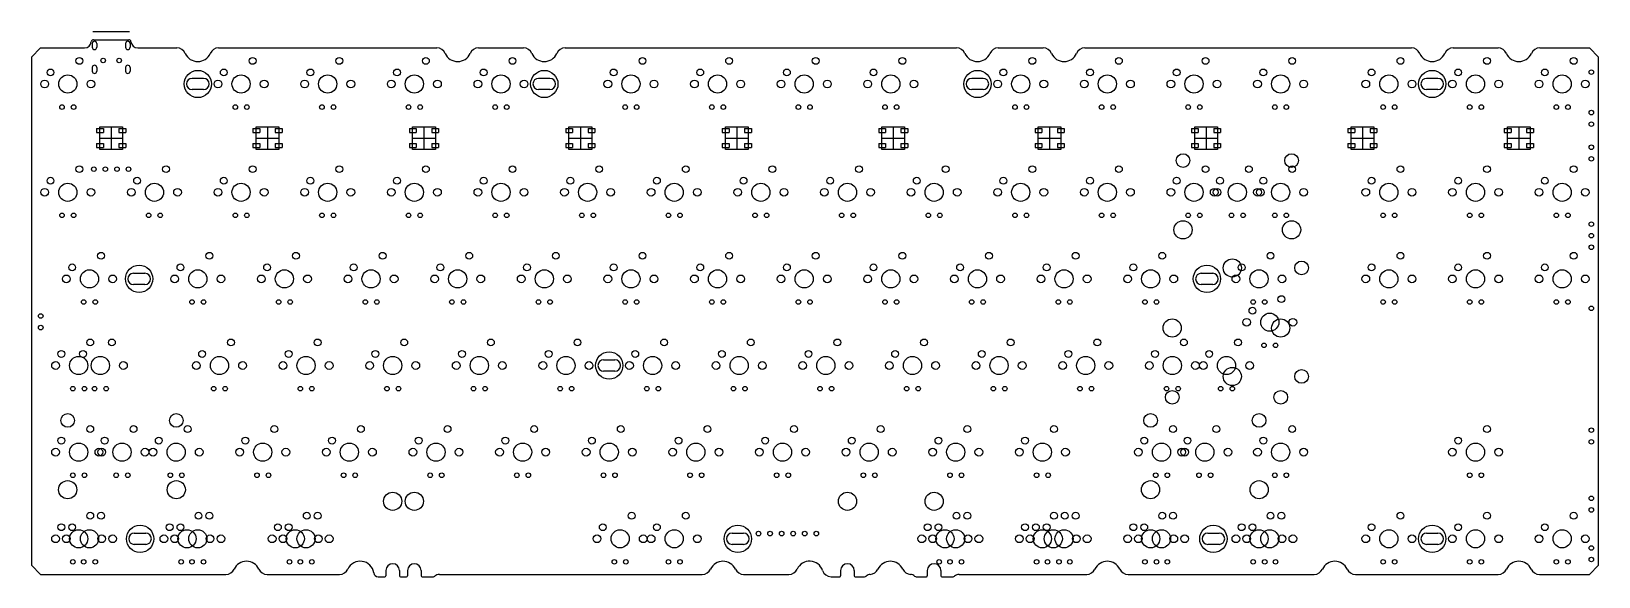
# Model space of a CAD drawing. Header units: millimetres. Extents: x 363 to 707, y 469 to 589.
import ezdxf

# ---------------------------------------------------------------- set-up
doc = ezdxf.new("R2010")
doc.units = ezdxf.units.MM
doc.layers.add('b87', color=130, linetype='Continuous')

msp = doc.modelspace()

# ---------------------------------------------------------------- linework, layer by layer
at = {"layer": 'b87', "color": 2}
for p, q in [((376.24, 586.47), (376.24, 585.67)), ((377.24, 586.47), (377.24, 585.67)), ((383.54, 586.47), (383.54, 585.67)), ((384.54, 586.47), (384.54, 585.67)), ((376.24, 581.22), (376.24, 580.42)), ((377.24, 581.22), (377.24, 580.42)), ((383.54, 581.22), (383.54, 580.42)), ((384.54, 581.22), (384.54, 580.42))]:
    msp.add_line(p, q, dxfattribs=at)
at = {"layer": 'b87', "color": 5}
msp.add_line((376.39, 589.16), (384.39, 589.16), dxfattribs=at)
at = {"layer": 'b87'}
for p, q in [((376.52, 587.32), (384.25, 587.32)), ((362.84, 583.52), (364.84, 585.52)), ((362.84, 583.52), (362.84, 471.75)), ((364.84, 585.52), (374.53, 585.52)), ((386.24, 585.52), (394.85, 585.52)), ((404.02, 585.52), (452, 585.52)), ((461.17, 585.52), (471.05, 585.52)), ((480.22, 585.52), (566.3, 585.52)), ((575.47, 585.52), (585.35, 585.52)), ((594.52, 585.52), (666.32, 585.52)), ((675.48, 585.52), (685.37, 585.52)), ((694.53, 585.52), (705.5, 585.52)), ((705.5, 585.52), (707.5, 583.52)), ((707.5, 471.75), (707.5, 583.52)), ((377.19, 567.79), (377.19, 566.89)), ((377.19, 567.79), (378.69, 567.79)), ((377.19, 566.89), (378.69, 566.89)), ((377.89, 568.19), (382.89, 568.19)), ((377.89, 563.19), (377.89, 568.19)), ((377.89, 565.69), (382.89, 565.69)), ((378.69, 567.79), (378.69, 566.89)), ((380.39, 568.19), (380.39, 563.19)), ((382.09, 567.79), (382.09, 566.89)), ((382.09, 567.79), (383.59, 567.79)), ((382.09, 566.89), (383.59, 566.89)), ((382.89, 568.19), (382.89, 563.19)), ((383.59, 567.79), (383.59, 566.89)), ((411.58, 567.79), (411.58, 566.89)), ((411.58, 567.79), (413.08, 567.79)), ((411.58, 566.89), (413.08, 566.89)), ((412.28, 568.19), (417.28, 568.19)), ((412.28, 563.19), (412.28, 568.19)), ((412.28, 565.69), (417.28, 565.69)), ((413.08, 567.79), (413.08, 566.89)), ((414.78, 568.19), (414.78, 563.19)), ((416.48, 567.79), (416.48, 566.89)), ((416.48, 567.79), (417.98, 567.79)), ((416.48, 566.89), (417.98, 566.89)), ((417.28, 568.19), (417.28, 563.19)), ((417.98, 567.79), (417.98, 566.89)), ((445.98, 567.79), (445.98, 566.89)), ((445.98, 567.79), (447.48, 567.79)), ((445.98, 566.89), (447.48, 566.89)), ((446.68, 568.19), (451.68, 568.19)), ((446.68, 563.19), (446.68, 568.19)), ((446.68, 565.69), (451.68, 565.69)), ((447.48, 567.79), (447.48, 566.89)), ((449.18, 568.19), (449.18, 563.19)), ((450.88, 567.79), (450.88, 566.89)), ((450.88, 567.79), (452.38, 567.79)), ((450.88, 566.89), (452.38, 566.89)), ((451.68, 568.19), (451.68, 563.19)), ((452.38, 567.79), (452.38, 566.89)), ((480.37, 567.79), (480.37, 566.89)), ((480.37, 567.79), (481.87, 567.79)), ((480.37, 566.89), (481.87, 566.89)), ((481.07, 568.19), (486.07, 568.19)), ((481.07, 563.19), (481.07, 568.19)), ((481.07, 565.69), (486.07, 565.69)), ((481.87, 567.79), (481.87, 566.89)), ((483.57, 568.19), (483.57, 563.19)), ((485.27, 567.79), (485.27, 566.89)), ((485.27, 567.79), (486.77, 567.79)), ((485.27, 566.89), (486.77, 566.89)), ((486.07, 568.19), (486.07, 563.19)), ((486.77, 567.79), (486.77, 566.89)), ((514.77, 567.79), (514.77, 566.89)), ((514.77, 567.79), (516.27, 567.79)), ((514.77, 566.89), (516.27, 566.89)), ((515.47, 568.19), (520.47, 568.19)), ((515.47, 563.19), (515.47, 568.19)), ((515.47, 565.69), (520.47, 565.69)), ((516.27, 567.79), (516.27, 566.89)), ((517.97, 568.19), (517.97, 563.19)), ((519.67, 567.79), (519.67, 566.89)), ((519.67, 567.79), (521.17, 567.79)), ((519.67, 566.89), (521.17, 566.89)), ((520.47, 568.19), (520.47, 563.19)), ((521.17, 567.79), (521.17, 566.89)), ((549.17, 567.79), (549.17, 566.89)), ((549.17, 567.79), (550.67, 567.79)), ((549.17, 566.89), (550.67, 566.89)), ((549.87, 568.19), (554.87, 568.19)), ((549.87, 563.19), (549.87, 568.19)), ((549.87, 565.69), (554.87, 565.69)), ((550.67, 567.79), (550.67, 566.89)), ((552.37, 568.19), (552.37, 563.19)), ((554.07, 567.79), (554.07, 566.89)), ((554.07, 567.79), (555.57, 567.79)), ((554.07, 566.89), (555.57, 566.89)), ((554.87, 568.19), (554.87, 563.19)), ((555.57, 567.79), (555.57, 566.89)), ((583.56, 567.79), (583.56, 566.89)), ((583.56, 567.79), (585.06, 567.79)), ((583.56, 566.89), (585.06, 566.89)), ((584.26, 568.19), (589.26, 568.19)), ((584.26, 563.19), (584.26, 568.19)), ((584.26, 565.69), (589.26, 565.69)), ((585.06, 567.79), (585.06, 566.89)), ((586.76, 568.19), (586.76, 563.19)), ((588.46, 567.79), (588.46, 566.89)), ((588.46, 567.79), (589.96, 567.79)), ((588.46, 566.89), (589.96, 566.89)), ((589.26, 568.19), (589.26, 563.19)), ((589.96, 567.79), (589.96, 566.89)), ((617.96, 567.79), (617.96, 566.89)), ((617.96, 567.79), (619.46, 567.79)), ((617.96, 566.89), (619.46, 566.89)), ((618.66, 568.19), (623.66, 568.19)), ((618.66, 563.19), (618.66, 568.19)), ((618.66, 565.69), (623.66, 565.69)), ((619.46, 567.79), (619.46, 566.89)), ((621.16, 568.19), (621.16, 563.19)), ((622.86, 567.79), (622.86, 566.89)), ((622.86, 567.79), (624.36, 567.79)), ((622.86, 566.89), (624.36, 566.89)), ((623.66, 568.19), (623.66, 563.19)), ((624.36, 567.79), (624.36, 566.89)), ((652.35, 567.79), (652.35, 566.89)), ((652.35, 567.79), (653.85, 567.79)), ((652.35, 566.89), (653.85, 566.89)), ((653.05, 568.19), (658.05, 568.19)), ((653.05, 563.19), (653.05, 568.19)), ((653.05, 565.69), (658.05, 565.69)), ((653.85, 567.79), (653.85, 566.89)), ((655.55, 568.19), (655.55, 563.19)), ((657.25, 567.79), (657.25, 566.89)), ((657.25, 567.79), (658.75, 567.79)), ((657.25, 566.89), (658.75, 566.89)), ((658.05, 568.19), (658.05, 563.19)), ((658.75, 567.79), (658.75, 566.89)), ((686.75, 567.79), (686.75, 566.89)), ((686.75, 567.79), (688.25, 567.79)), ((686.75, 566.89), (688.25, 566.89)), ((687.45, 568.19), (692.45, 568.19)), ((687.45, 563.19), (687.45, 568.19)), ((687.45, 565.69), (692.45, 565.69)), ((688.25, 567.79), (688.25, 566.89)), ((689.95, 568.19), (689.95, 563.19)), ((691.65, 567.79), (691.65, 566.89)), ((691.65, 567.79), (693.15, 567.79)), ((691.65, 566.89), (693.15, 566.89)), ((692.45, 568.19), (692.45, 563.19)), ((693.15, 567.79), (693.15, 566.89)), ((377.19, 564.49), (377.19, 563.59)), ((377.19, 564.49), (378.69, 564.49)), ((377.19, 563.59), (378.69, 563.59)), ((382.89, 563.19), (377.89, 563.19)), ((378.69, 564.49), (378.69, 563.59)), ((382.09, 564.49), (382.09, 563.59)), ((382.09, 564.49), (383.59, 564.49)), ((382.09, 563.59), (383.59, 563.59)), ((383.59, 564.49), (383.59, 563.59)), ((411.58, 564.49), (411.58, 563.59)), ((411.58, 564.49), (413.08, 564.49)), ((411.58, 563.59), (413.08, 563.59)), ((417.28, 563.19), (412.28, 563.19)), ((413.08, 564.49), (413.08, 563.59)), ((416.48, 564.49), (416.48, 563.59)), ((416.48, 564.49), (417.98, 564.49)), ((416.48, 563.59), (417.98, 563.59)), ((417.98, 564.49), (417.98, 563.59)), ((445.98, 564.49), (445.98, 563.59)), ((445.98, 564.49), (447.48, 564.49)), ((445.98, 563.59), (447.48, 563.59)), ((451.68, 563.19), (446.68, 563.19)), ((447.48, 564.49), (447.48, 563.59)), ((450.88, 564.49), (450.88, 563.59)), ((450.88, 564.49), (452.38, 564.49)), ((450.88, 563.59), (452.38, 563.59)), ((452.38, 564.49), (452.38, 563.59)), ((480.37, 564.49), (480.37, 563.59)), ((480.37, 564.49), (481.87, 564.49)), ((480.37, 563.59), (481.87, 563.59)), ((486.07, 563.19), (481.07, 563.19)), ((481.87, 564.49), (481.87, 563.59)), ((485.27, 564.49), (485.27, 563.59)), ((485.27, 564.49), (486.77, 564.49)), ((485.27, 563.59), (486.77, 563.59)), ((486.77, 564.49), (486.77, 563.59)), ((514.77, 564.49), (514.77, 563.59)), ((514.77, 564.49), (516.27, 564.49)), ((514.77, 563.59), (516.27, 563.59)), ((520.47, 563.19), (515.47, 563.19)), ((516.27, 564.49), (516.27, 563.59)), ((519.67, 564.49), (519.67, 563.59)), ((519.67, 564.49), (521.17, 564.49)), ((519.67, 563.59), (521.17, 563.59)), ((521.17, 564.49), (521.17, 563.59)), ((549.17, 564.49), (549.17, 563.59)), ((549.17, 564.49), (550.67, 564.49)), ((549.17, 563.59), (550.67, 563.59)), ((554.87, 563.19), (549.87, 563.19)), ((550.67, 564.49), (550.67, 563.59)), ((554.07, 564.49), (554.07, 563.59)), ((554.07, 564.49), (555.57, 564.49)), ((554.07, 563.59), (555.57, 563.59)), ((555.57, 564.49), (555.57, 563.59)), ((583.56, 564.49), (583.56, 563.59)), ((583.56, 564.49), (585.06, 564.49)), ((583.56, 563.59), (585.06, 563.59)), ((589.26, 563.19), (584.26, 563.19)), ((585.06, 564.49), (585.06, 563.59)), ((588.46, 564.49), (588.46, 563.59)), ((588.46, 564.49), (589.96, 564.49)), ((588.46, 563.59), (589.96, 563.59)), ((589.96, 564.49), (589.96, 563.59)), ((617.96, 564.49), (617.96, 563.59)), ((617.96, 564.49), (619.46, 564.49)), ((617.96, 563.59), (619.46, 563.59)), ((623.66, 563.19), (618.66, 563.19)), ((619.46, 564.49), (619.46, 563.59)), ((622.86, 564.49), (622.86, 563.59)), ((622.86, 564.49), (624.36, 564.49)), ((622.86, 563.59), (624.36, 563.59)), ((624.36, 564.49), (624.36, 563.59)), ((652.35, 564.49), (652.35, 563.59)), ((652.35, 564.49), (653.85, 564.49)), ((652.35, 563.59), (653.85, 563.59)), ((658.05, 563.19), (653.05, 563.19)), ((653.85, 564.49), (653.85, 563.59)), ((657.25, 564.49), (657.25, 563.59)), ((657.25, 564.49), (658.75, 564.49)), ((657.25, 563.59), (658.75, 563.59)), ((658.75, 564.49), (658.75, 563.59)), ((686.75, 564.49), (686.75, 563.59)), ((686.75, 564.49), (688.25, 564.49)), ((686.75, 563.59), (688.25, 563.59)), ((692.45, 563.19), (687.45, 563.19)), ((688.25, 564.49), (688.25, 563.59)), ((691.65, 564.49), (691.65, 563.59)), ((691.65, 564.49), (693.15, 564.49)), ((691.65, 563.59), (693.15, 563.59)), ((693.15, 564.49), (693.15, 563.59)), ((362.84, 471.75), (364.84, 469.75)), ((364.84, 469.75), (405.61, 469.75)), ((414.69, 469.75), (430.62, 469.75)), ((439.11, 469.25), (440.6, 469.25)), ((440.8, 470.59), (440.8, 469.45)), ((443.8, 470.59), (443.8, 469.45)), ((444, 469.25), (445.36, 469.25)), ((445.56, 470.59), (445.56, 469.45)), ((448.56, 470.59), (448.56, 469.45)), ((448.76, 469.25), (451.24, 469.25)), ((452.56, 469.75), (510.39, 469.75)), ((519.47, 469.75), (529.44, 469.75)), ((538.71, 469.25), (540.61, 469.25)), ((540.81, 470.59), (540.81, 469.45)), ((543.81, 470.59), (543.81, 469.45)), ((544.01, 469.25), (546.08, 469.25)), ((557.41, 469.25), (559.66, 469.25)), ((559.86, 470.59), (559.86, 469.45)), ((562.86, 470.59), (562.86, 469.45)), ((563.06, 469.25), (565.54, 469.25)), ((566.86, 469.75), (594.92, 469.75)), ((604, 469.75), (644.93, 469.75)), ((654.01, 469.75), (685.41, 469.75)), ((694.49, 469.75), (705.5, 469.75)), ((705.5, 469.75), (707.5, 471.75))]:
    msp.add_line(p, q, dxfattribs=at)
at = {"layer": 'b87', "color": 3}
for p, q in [((398.18, 578.84), (400.69, 578.84)), ((400.69, 576.35), (398.18, 576.35)), ((474.38, 578.84), (476.89, 578.84)), ((476.89, 576.35), (474.38, 576.35)), ((569.63, 578.84), (572.14, 578.84)), ((572.14, 576.35), (569.63, 576.35)), ((669.65, 578.84), (672.15, 578.84)), ((672.15, 576.35), (669.65, 576.35)), ((385.28, 535.97), (387.79, 535.97)), ((620.11, 535.97), (622.62, 535.97)), ((387.79, 533.48), (385.28, 533.48)), ((622.62, 533.48), (620.11, 533.48)), ((488.67, 516.92), (491.18, 516.92)), ((491.18, 514.43), (488.67, 514.43)), ((385.48, 478.83), (387.99, 478.83)), ((387.99, 476.34), (385.48, 476.34)), ((516.94, 478.82), (519.45, 478.82)), ((519.45, 476.33), (516.94, 476.33)), ((621.52, 478.82), (624.03, 478.82)), ((624.03, 476.33), (621.52, 476.33)), ((669.65, 478.83), (672.15, 478.83)), ((672.15, 476.34), (669.65, 476.34))]:
    msp.add_line(p, q, dxfattribs=at)
at = {"layer": 'b87'}
for centre, radius in [((373.4, 582.67), 0.75), ((411.5, 582.67), 0.75), ((430.55, 582.67), 0.75), ((449.6, 582.67), 0.75), ((468.65, 582.67), 0.75), ((497.23, 582.67), 0.75), ((516.28, 582.67), 0.75), ((535.33, 582.67), 0.75), ((554.38, 582.67), 0.75), ((582.95, 582.67), 0.75), ((602, 582.67), 0.75), ((621.05, 582.67), 0.75), ((640.1, 582.67), 0.75), ((663.91, 582.67), 0.75), ((682.96, 582.67), 0.75), ((702.01, 582.67), 0.75), ((367.05, 580.13), 0.75), ((370.86, 577.59), 2), ((405.15, 580.13), 0.75), ((408.96, 577.59), 2), ((424.2, 580.13), 0.75), ((428.01, 577.59), 2), ((443.25, 580.13), 0.75), ((447.06, 577.59), 2), ((462.3, 580.13), 0.75), ((466.11, 577.59), 2), ((490.88, 580.13), 0.75), ((494.69, 577.59), 2), ((509.93, 580.13), 0.75), ((513.74, 577.59), 2), ((528.98, 580.13), 0.75), ((532.79, 577.59), 2), ((548.03, 580.13), 0.75), ((551.84, 577.59), 2), ((576.6, 580.13), 0.75), ((580.41, 577.59), 2), ((595.65, 580.13), 0.75), ((599.46, 577.59), 2), ((614.7, 580.13), 0.75), ((618.51, 577.59), 2), ((633.75, 580.13), 0.75), ((637.56, 577.59), 2), ((657.56, 580.13), 0.75), ((661.37, 577.59), 2), ((676.61, 580.13), 0.75), ((680.42, 577.59), 2), ((695.66, 580.13), 0.75), ((699.47, 577.59), 2), ((365.78, 577.59), 0.85), ((375.94, 577.59), 0.85), ((403.88, 577.59), 0.85), ((414.04, 577.59), 0.85), ((422.93, 577.59), 0.85), ((433.09, 577.59), 0.85), ((441.98, 577.59), 0.85), ((452.14, 577.59), 0.85), ((461.03, 577.59), 0.85), ((471.19, 577.59), 0.85), ((489.61, 577.59), 0.85), ((499.77, 577.59), 0.85), ((508.66, 577.59), 0.85), ((518.82, 577.59), 0.85), ((527.71, 577.59), 0.85), ((537.87, 577.59), 0.85), ((546.76, 577.59), 0.85), ((556.92, 577.59), 0.85), ((575.33, 577.59), 0.85), ((585.49, 577.59), 0.85), ((594.38, 577.59), 0.85), ((604.54, 577.59), 0.85), ((613.43, 577.59), 0.85), ((623.59, 577.59), 0.85), ((632.48, 577.59), 0.85), ((642.64, 577.59), 0.85), ((656.29, 577.59), 0.85), ((666.45, 577.59), 0.85), ((675.34, 577.59), 0.85), ((685.5, 577.59), 0.85), ((694.39, 577.59), 0.85), ((704.55, 577.59), 0.85), ((369.59, 572.51), 0.5), ((372.13, 572.51), 0.5), ((407.69, 572.51), 0.5), ((410.23, 572.51), 0.5), ((426.74, 572.51), 0.5), ((429.28, 572.51), 0.5), ((445.79, 572.51), 0.5), ((448.33, 572.51), 0.5), ((464.84, 572.51), 0.5), ((467.38, 572.51), 0.5), ((493.42, 572.51), 0.5), ((495.96, 572.51), 0.5), ((512.47, 572.51), 0.5), ((515.01, 572.51), 0.5), ((531.52, 572.51), 0.5), ((534.06, 572.51), 0.5), ((550.57, 572.51), 0.5), ((553.11, 572.51), 0.5), ((579.14, 572.51), 0.5), ((581.68, 572.51), 0.5), ((598.19, 572.51), 0.5), ((600.73, 572.51), 0.5), ((617.24, 572.51), 0.5), ((619.78, 572.51), 0.5), ((636.29, 572.51), 0.5), ((638.83, 572.51), 0.5), ((660.1, 572.51), 0.5), ((662.64, 572.51), 0.5), ((679.15, 572.51), 0.5), ((681.69, 572.51), 0.5), ((698.2, 572.51), 0.5), ((700.74, 572.51), 0.5), ((616.1, 560.76), 1.5), ((639.97, 560.76), 1.5), ((373.4, 558.86), 0.75), ((392.45, 558.86), 0.75), ((411.5, 558.86), 0.75), ((430.55, 558.86), 0.75), ((449.6, 558.86), 0.75), ((468.65, 558.86), 0.75), ((487.7, 558.86), 0.75), ((506.75, 558.86), 0.75), ((525.8, 558.86), 0.75), ((544.85, 558.86), 0.75), ((563.9, 558.86), 0.75), ((582.95, 558.86), 0.75), ((602, 558.86), 0.75), ((621.05, 558.86), 0.75), ((630.58, 558.86), 0.75), ((640.1, 558.86), 0.75), ((663.91, 558.86), 0.75), ((682.96, 558.86), 0.75), ((702.01, 558.86), 0.75), ((367.05, 556.32), 0.75), ((370.86, 553.78), 2), ((386.1, 556.32), 0.75), ((389.91, 553.78), 2), ((405.15, 556.32), 0.75), ((408.96, 553.78), 2), ((424.2, 556.32), 0.75), ((428.01, 553.78), 2), ((443.25, 556.32), 0.75), ((447.06, 553.78), 2), ((462.3, 556.32), 0.75), ((466.11, 553.78), 2), ((481.35, 556.32), 0.75), ((485.16, 553.78), 2), ((500.4, 556.32), 0.75), ((504.21, 553.78), 2), ((519.45, 556.32), 0.75), ((523.26, 553.78), 2), ((538.5, 556.32), 0.75), ((542.31, 553.78), 2), ((557.55, 556.32), 0.75), ((561.36, 553.78), 2), ((576.6, 556.32), 0.75), ((580.41, 553.78), 2), ((595.65, 556.32), 0.75), ((599.46, 553.78), 2), ((614.7, 556.32), 0.75), ((618.51, 553.78), 2), ((624.23, 556.32), 0.75), ((628.04, 553.78), 2), ((633.75, 556.32), 0.75), ((637.56, 553.78), 2), ((657.56, 556.32), 0.75), ((661.37, 553.78), 2), ((676.61, 556.32), 0.75), ((680.42, 553.78), 2), ((695.66, 556.32), 0.75), ((699.47, 553.78), 2), ((365.78, 553.78), 0.85), ((375.94, 553.78), 0.85), ((384.83, 553.78), 0.85), ((394.99, 553.78), 0.85), ((403.88, 553.78), 0.85), ((414.04, 553.78), 0.85), ((422.93, 553.78), 0.85), ((433.09, 553.78), 0.85), ((441.98, 553.78), 0.85), ((452.14, 553.78), 0.85), ((461.03, 553.78), 0.85), ((471.19, 553.78), 0.85), ((480.08, 553.78), 0.85), ((490.24, 553.78), 0.85), ((499.13, 553.78), 0.85), ((509.29, 553.78), 0.85), ((518.18, 553.78), 0.85), ((528.34, 553.78), 0.85), ((537.23, 553.78), 0.85), ((547.39, 553.78), 0.85), ((556.28, 553.78), 0.85), ((566.44, 553.78), 0.85), ((575.33, 553.78), 0.85), ((585.49, 553.78), 0.85), ((594.38, 553.78), 0.85), ((604.54, 553.78), 0.85), ((613.43, 553.78), 0.85), ((622.96, 553.78), 0.85), ((623.59, 553.78), 0.85), ((632.48, 553.78), 0.85), ((633.12, 553.78), 0.85), ((642.64, 553.78), 0.85), ((656.29, 553.78), 0.85), ((666.45, 553.78), 0.85), ((675.34, 553.78), 0.85), ((685.5, 553.78), 0.85), ((694.39, 553.78), 0.85), ((704.55, 553.78), 0.85), ((369.59, 548.7), 0.5), ((372.13, 548.7), 0.5), ((388.64, 548.7), 0.5), ((391.18, 548.7), 0.5), ((407.69, 548.7), 0.5), ((410.23, 548.7), 0.5), ((426.74, 548.7), 0.5), ((429.28, 548.7), 0.5), ((445.79, 548.7), 0.5), ((448.33, 548.7), 0.5), ((464.84, 548.7), 0.5), ((467.38, 548.7), 0.5), ((483.89, 548.7), 0.5), ((486.43, 548.7), 0.5), ((502.94, 548.7), 0.5), ((505.48, 548.7), 0.5), ((521.99, 548.7), 0.5), ((524.53, 548.7), 0.5), ((541.04, 548.7), 0.5), ((543.58, 548.7), 0.5), ((560.09, 548.7), 0.5), ((562.63, 548.7), 0.5), ((579.14, 548.7), 0.5), ((581.68, 548.7), 0.5), ((598.19, 548.7), 0.5), ((600.73, 548.7), 0.5), ((617.24, 548.7), 0.5), ((619.78, 548.7), 0.5), ((626.77, 548.7), 0.5), ((629.31, 548.7), 0.5), ((636.29, 548.7), 0.5), ((638.83, 548.7), 0.5), ((660.1, 548.7), 0.5), ((662.64, 548.7), 0.5), ((679.15, 548.7), 0.5), ((681.69, 548.7), 0.5), ((698.2, 548.7), 0.5), ((700.74, 548.7), 0.5), ((616.1, 545.52), 2), ((639.97, 545.52), 2), ((371.81, 537.27), 0.75), ((378.16, 539.81), 0.75), ((395.63, 537.27), 0.75), ((401.98, 539.81), 0.75), ((414.68, 537.27), 0.75), ((421.03, 539.81), 0.75), ((433.73, 537.27), 0.75), ((440.08, 539.81), 0.75), ((452.78, 537.27), 0.75), ((459.13, 539.81), 0.75), ((471.83, 537.27), 0.75), ((478.18, 539.81), 0.75), ((490.88, 537.27), 0.75), ((497.23, 539.81), 0.75), ((509.93, 537.27), 0.75), ((516.28, 539.81), 0.75), ((528.98, 537.27), 0.75), ((535.33, 539.81), 0.75), ((548.03, 537.27), 0.75), ((554.38, 539.81), 0.75), ((567.08, 537.27), 0.75), ((573.43, 539.81), 0.75), ((586.13, 537.27), 0.75), ((592.48, 539.81), 0.75), ((605.18, 537.27), 0.75), ((611.53, 539.81), 0.75), ((626.93, 537.14), 2), ((628.99, 537.27), 0.75), ((635.34, 539.81), 0.75), ((642.17, 537.14), 1.5), ((657.56, 537.27), 0.75), ((663.91, 539.81), 0.75), ((676.61, 537.27), 0.75), ((682.96, 539.81), 0.75), ((695.66, 537.27), 0.75), ((702.01, 539.81), 0.75), ((370.54, 534.73), 0.85), ((375.62, 534.73), 2), ((380.7, 534.73), 0.85), ((394.36, 534.73), 0.85), ((399.44, 534.73), 2), ((404.52, 534.73), 0.85), ((413.41, 534.73), 0.85), ((418.49, 534.73), 2), ((423.57, 534.73), 0.85), ((432.46, 534.73), 0.85), ((437.54, 534.73), 2), ((442.62, 534.73), 0.85), ((451.51, 534.73), 0.85), ((456.59, 534.73), 2), ((461.67, 534.73), 0.85), ((470.56, 534.73), 0.85), ((475.64, 534.73), 2), ((480.72, 534.73), 0.85), ((489.61, 534.73), 0.85), ((494.69, 534.73), 2), ((499.77, 534.73), 0.85), ((508.66, 534.73), 0.85), ((513.74, 534.73), 2), ((518.82, 534.73), 0.85), ((527.71, 534.73), 0.85), ((532.79, 534.73), 2), ((537.87, 534.73), 0.85), ((546.76, 534.73), 0.85), ((551.84, 534.73), 2), ((556.92, 534.73), 0.85), ((565.81, 534.73), 0.85), ((570.89, 534.73), 2), ((575.97, 534.73), 0.85), ((584.86, 534.73), 0.85), ((589.94, 534.73), 2), ((595.02, 534.73), 0.85), ((603.91, 534.73), 0.85), ((608.99, 534.73), 2), ((614.07, 534.73), 0.85), ((627.72, 534.73), 0.85), ((632.8, 534.73), 2), ((637.88, 534.73), 0.85), ((656.29, 534.73), 0.85), ((661.37, 534.73), 2), ((666.45, 534.73), 0.85), ((675.34, 534.73), 0.85), ((680.42, 534.73), 2), ((685.5, 534.73), 0.85), ((694.39, 534.73), 0.85), ((699.47, 534.73), 2), ((704.55, 534.73), 0.85), ((637.72, 530.28), 0.75), ((374.35, 529.65), 0.5), ((376.89, 529.65), 0.5), ((398.17, 529.65), 0.5), ((400.71, 529.65), 0.5), ((417.22, 529.65), 0.5), ((419.76, 529.65), 0.5), ((436.27, 529.65), 0.5), ((438.81, 529.65), 0.5), ((455.32, 529.65), 0.5), ((457.86, 529.65), 0.5), ((474.37, 529.65), 0.5), ((476.91, 529.65), 0.5), ((493.42, 529.65), 0.5), ((495.96, 529.65), 0.5), ((512.47, 529.65), 0.5), ((515.01, 529.65), 0.5), ((531.52, 529.65), 0.5), ((534.06, 529.65), 0.5), ((550.57, 529.65), 0.5), ((553.11, 529.65), 0.5), ((569.62, 529.65), 0.5), ((572.16, 529.65), 0.5), ((588.67, 529.65), 0.5), ((591.21, 529.65), 0.5), ((607.72, 529.65), 0.5), ((610.26, 529.65), 0.5), ((631.37, 527.74), 0.75), ((631.53, 529.65), 0.5), ((634.07, 529.65), 0.5), ((660.1, 529.65), 0.5), ((662.64, 529.65), 0.5), ((679.15, 529.65), 0.5), ((681.69, 529.65), 0.5), ((698.2, 529.65), 0.5), ((700.74, 529.65), 0.5), ((613.72, 523.93), 2), ((630.1, 525.2), 0.85), ((635.18, 525.2), 2), ((637.59, 523.93), 2), ((640.26, 525.2), 0.85), ((375.78, 520.76), 0.75), ((380.55, 520.76), 0.75), ((406.74, 520.76), 0.75), ((425.79, 520.76), 0.75), ((444.84, 520.76), 0.75), ((463.89, 520.76), 0.75), ((482.94, 520.76), 0.75), ((501.99, 520.76), 0.75), ((521.04, 520.76), 0.75), ((540.09, 520.76), 0.75), ((559.14, 520.76), 0.75), ((578.19, 520.76), 0.75), ((597.24, 520.76), 0.75), ((616.29, 520.76), 0.75), ((628.2, 520.76), 0.75), ((633.91, 520.12), 0.5), ((636.45, 520.12), 0.5), ((369.43, 518.22), 0.75), ((373.24, 515.68), 2), ((374.2, 518.22), 0.75), ((378.01, 515.68), 2), ((400.39, 518.22), 0.75), ((404.2, 515.68), 2), ((419.44, 518.22), 0.75), ((423.25, 515.68), 2), ((438.49, 518.22), 0.75), ((442.3, 515.68), 2), ((457.54, 518.22), 0.75), ((461.35, 515.68), 2), ((476.59, 518.22), 0.75), ((480.4, 515.68), 2), ((495.64, 518.22), 0.75), ((499.45, 515.68), 2), ((514.69, 518.22), 0.75), ((518.5, 515.68), 2), ((533.74, 518.22), 0.75), ((537.55, 515.68), 2), ((552.79, 518.22), 0.75), ((556.6, 515.68), 2), ((571.84, 518.22), 0.75), ((575.65, 515.68), 2), ((590.89, 518.22), 0.75), ((594.7, 515.68), 2), ((609.94, 518.22), 0.75), ((613.75, 515.68), 2), ((621.85, 518.22), 0.75), ((625.66, 515.68), 2), ((368.16, 515.68), 0.85), ((383.09, 515.68), 0.85), ((399.12, 515.68), 0.85), ((409.28, 515.68), 0.85), ((418.17, 515.68), 0.85), ((428.33, 515.68), 0.85), ((437.22, 515.68), 0.85), ((447.38, 515.68), 0.85), ((456.27, 515.68), 0.85), ((466.43, 515.68), 0.85), ((475.32, 515.68), 0.85), ((485.48, 515.68), 0.85), ((494.37, 515.68), 0.85), ((504.53, 515.68), 0.85), ((513.42, 515.68), 0.85), ((523.58, 515.68), 0.85), ((532.47, 515.68), 0.85), ((542.63, 515.68), 0.85), ((551.52, 515.68), 0.85), ((561.68, 515.68), 0.85), ((570.57, 515.68), 0.85), ((580.73, 515.68), 0.85), ((589.62, 515.68), 0.85), ((599.78, 515.68), 0.85), ((608.67, 515.68), 0.85), ((618.83, 515.68), 0.85), ((620.58, 515.68), 0.85), ((626.93, 513.27), 2), ((630.74, 515.68), 0.85), ((642.17, 513.27), 1.5), ((371.97, 510.6), 0.5), ((374.51, 510.6), 0.5), ((376.74, 510.6), 0.5), ((379.28, 510.6), 0.5), ((402.93, 510.6), 0.5), ((405.47, 510.6), 0.5), ((421.98, 510.6), 0.5), ((424.52, 510.6), 0.5), ((441.03, 510.6), 0.5), ((443.57, 510.6), 0.5), ((460.08, 510.6), 0.5), ((462.62, 510.6), 0.5), ((479.13, 510.6), 0.5), ((481.67, 510.6), 0.5), ((498.18, 510.6), 0.5), ((500.72, 510.6), 0.5), ((517.23, 510.6), 0.5), ((519.77, 510.6), 0.5), ((536.28, 510.6), 0.5), ((538.82, 510.6), 0.5), ((555.33, 510.6), 0.5), ((557.87, 510.6), 0.5), ((574.38, 510.6), 0.5), ((576.92, 510.6), 0.5), ((593.43, 510.6), 0.5), ((595.97, 510.6), 0.5), ((612.48, 510.6), 0.5), ((613.72, 508.69), 1.5), ((615.02, 510.6), 0.5), ((624.39, 510.6), 0.5), ((626.93, 510.6), 0.5), ((637.59, 508.69), 1.5), ((370.83, 503.61), 1.5), ((394.71, 503.61), 1.5), ((608.96, 503.61), 1.5), ((632.83, 503.61), 1.5), ((369.43, 499.17), 0.75), ((375.78, 501.71), 0.75), ((378.96, 499.17), 0.75), ((385.31, 501.71), 0.75), ((390.86, 499.17), 0.75), ((397.21, 501.71), 0.75), ((409.91, 499.17), 0.75), ((416.26, 501.71), 0.75), ((428.96, 499.17), 0.75), ((435.31, 501.71), 0.75), ((448.01, 499.17), 0.75), ((454.36, 501.71), 0.75), ((467.06, 499.17), 0.75), ((473.41, 501.71), 0.75), ((486.11, 499.17), 0.75), ((492.46, 501.71), 0.75), ((505.16, 499.17), 0.75), ((511.51, 501.71), 0.75), ((524.21, 499.17), 0.75), ((530.56, 501.71), 0.75), ((543.26, 499.17), 0.75), ((549.61, 501.71), 0.75), ((562.31, 499.17), 0.75), ((568.66, 501.71), 0.75), ((581.36, 499.17), 0.75), ((587.71, 501.71), 0.75), ((607.56, 499.17), 0.75), ((613.91, 501.71), 0.75), ((617.08, 499.17), 0.75), ((623.43, 501.71), 0.75), ((633.75, 499.17), 0.75), ((640.1, 501.71), 0.75), ((676.61, 499.17), 0.75), ((682.96, 501.71), 0.75), ((368.16, 496.63), 0.85), ((377.69, 496.63), 0.85), ((377.69, 496.63), 0.85), ((378.32, 496.63), 0.85), ((387.85, 496.63), 0.85), ((389.59, 496.63), 0.85), ((394.67, 496.63), 2), ((399.75, 496.63), 0.85), ((408.64, 496.63), 0.85), ((413.72, 496.63), 2), ((418.8, 496.63), 0.85), ((427.69, 496.63), 0.85), ((432.77, 496.63), 2), ((437.85, 496.63), 0.85), ((446.74, 496.63), 0.85), ((451.82, 496.63), 2), ((456.9, 496.63), 0.85), ((465.79, 496.63), 0.85), ((470.87, 496.63), 2), ((475.95, 496.63), 0.85), ((484.84, 496.63), 0.85), ((489.92, 496.63), 2), ((495, 496.63), 0.85), ((503.89, 496.63), 0.85), ((508.97, 496.63), 2), ((514.05, 496.63), 0.85), ((522.94, 496.63), 0.85), ((528.02, 496.63), 2), ((533.1, 496.63), 0.85), ((541.99, 496.63), 0.85), ((547.07, 496.63), 2), ((552.15, 496.63), 0.85), ((561.04, 496.63), 0.85), ((566.12, 496.63), 2), ((571.2, 496.63), 0.85), ((580.09, 496.63), 0.85), ((585.17, 496.63), 2), ((590.25, 496.63), 0.85), ((606.29, 496.63), 0.85), ((615.81, 496.63), 0.85), ((616.45, 496.63), 0.85), ((625.97, 496.63), 0.85), ((632.48, 496.63), 0.85), ((637.56, 496.63), 2), ((642.64, 496.63), 0.85), ((675.34, 496.63), 0.85), ((680.42, 496.63), 2), ((685.5, 496.63), 0.85), ((370.83, 488.37), 2), ((371.97, 491.55), 0.5), ((374.51, 491.55), 0.5), ((381.5, 491.55), 0.5), ((384.04, 491.55), 0.5), ((394.71, 488.37), 2), ((393.4, 491.55), 0.5), ((395.94, 491.55), 0.5), ((412.45, 491.55), 0.5), ((414.99, 491.55), 0.5), ((431.5, 491.55), 0.5), ((434.04, 491.55), 0.5), ((450.55, 491.55), 0.5), ((453.09, 491.55), 0.5), ((469.6, 491.55), 0.5), ((472.14, 491.55), 0.5), ((488.65, 491.55), 0.5), ((491.19, 491.55), 0.5), ((507.7, 491.55), 0.5), ((510.24, 491.55), 0.5), ((526.75, 491.55), 0.5), ((529.29, 491.55), 0.5), ((545.8, 491.55), 0.5), ((548.34, 491.55), 0.5), ((564.85, 491.55), 0.5), ((567.39, 491.55), 0.5), ((583.9, 491.55), 0.5), ((586.44, 491.55), 0.5), ((608.96, 488.37), 2), ((610.1, 491.55), 0.5), ((612.64, 491.55), 0.5), ((619.62, 491.55), 0.5), ((622.16, 491.55), 0.5), ((632.83, 488.37), 2), ((636.29, 491.55), 0.5), ((638.83, 491.55), 0.5), ((679.15, 491.55), 0.5), ((681.69, 491.55), 0.5), ((442.3, 485.83), 2), ((447.06, 485.83), 2), ((542.31, 485.83), 2), ((561.36, 485.83), 2), ((375.78, 482.66), 0.75), ((378.16, 482.66), 0.75), ((399.6, 482.66), 0.75), ((401.98, 482.66), 0.75), ((423.41, 482.66), 0.75), ((425.79, 482.66), 0.75), ((494.85, 482.66), 0.75), ((506.75, 482.66), 0.75), ((566.28, 482.66), 0.75), ((568.66, 482.66), 0.75), ((587.71, 482.66), 0.75), ((590.1, 482.66), 0.75), ((592.48, 482.66), 0.75), ((611.53, 482.66), 0.75), ((613.91, 482.66), 0.75), ((635.34, 482.66), 0.75), ((637.72, 482.66), 0.75), ((663.91, 482.66), 0.75), ((682.96, 482.66), 0.75), ((702.01, 482.66), 0.75), ((369.43, 480.12), 0.75), ((371.81, 480.12), 0.75), ((373.24, 477.58), 2), ((375.62, 477.58), 2), ((393.25, 480.12), 0.75), ((395.63, 480.12), 0.75), ((397.06, 477.58), 2), ((399.44, 477.58), 2), ((417.06, 480.12), 0.75), ((419.44, 480.12), 0.75), ((420.87, 477.58), 2), ((423.25, 477.58), 2), ((488.5, 480.12), 0.75), ((492.31, 477.58), 2), ((500.4, 480.12), 0.75), ((504.21, 477.58), 2), ((559.93, 480.12), 0.75), ((562.31, 480.12), 0.75), ((563.74, 477.58), 2), ((566.12, 477.58), 2), ((581.36, 480.12), 0.75), ((583.75, 480.12), 0.75), ((585.17, 477.58), 2), ((586.13, 480.12), 0.75), ((587.56, 477.58), 2), ((589.94, 477.58), 2), ((605.18, 480.12), 0.75), ((607.56, 480.12), 0.75), ((608.99, 477.58), 2), ((611.37, 477.58), 2), ((628.99, 480.12), 0.75), ((631.37, 480.12), 0.75), ((632.8, 477.58), 2), ((635.18, 477.58), 2), ((657.56, 480.12), 0.75), ((676.61, 480.12), 0.75), ((680.42, 477.58), 2), ((695.66, 480.12), 0.75), ((699.47, 477.58), 2), ((368.16, 477.58), 0.85), ((370.54, 477.58), 0.85), ((378.32, 477.58), 0.85), ((380.7, 477.58), 0.85), ((391.98, 477.58), 0.85), ((394.36, 477.58), 0.85), ((402.14, 477.58), 0.85), ((404.52, 477.58), 0.85), ((415.79, 477.58), 0.85), ((418.17, 477.58), 0.85), ((425.95, 477.58), 0.85), ((428.33, 477.58), 0.85), ((487.23, 477.58), 0.85), ((497.39, 477.58), 0.85), ((499.13, 477.58), 0.85), ((509.29, 477.58), 0.85), ((558.66, 477.58), 0.85), ((561.04, 477.58), 0.85), ((568.82, 477.58), 0.85), ((571.2, 477.58), 0.85), ((580.09, 477.58), 0.85), ((582.48, 477.58), 0.85), ((592.64, 477.58), 0.85), ((595.02, 477.58), 0.85), ((603.91, 477.58), 0.85), ((606.29, 477.58), 0.85), ((614.07, 477.58), 0.85), ((616.45, 477.58), 0.85), ((627.72, 477.58), 0.85), ((630.1, 477.58), 0.85), ((637.88, 477.58), 0.85), ((640.26, 477.58), 0.85), ((656.29, 477.58), 0.85), ((666.45, 477.58), 0.85), ((675.34, 477.58), 0.85), ((685.5, 477.58), 0.85), ((694.39, 477.58), 0.85), ((704.55, 477.58), 0.85), ((371.97, 472.5), 0.5), ((374.35, 472.5), 0.5), ((376.89, 472.5), 0.5), ((395.79, 472.5), 0.5), ((398.17, 472.5), 0.5), ((400.71, 472.5), 0.5), ((419.6, 472.5), 0.5), ((421.98, 472.5), 0.5), ((424.52, 472.5), 0.5), ((491.04, 472.5), 0.5), ((493.58, 472.5), 0.5), ((502.94, 472.5), 0.5), ((505.48, 472.5), 0.5), ((562.47, 472.5), 0.5), ((564.85, 472.5), 0.5), ((567.39, 472.5), 0.5), ((583.9, 472.5), 0.5), ((586.29, 472.5), 0.5), ((588.83, 472.5), 0.5), ((591.21, 472.5), 0.5), ((607.72, 472.5), 0.5), ((610.26, 472.5), 0.5), ((612.64, 472.5), 0.5), ((631.53, 472.5), 0.5), ((634.07, 472.5), 0.5), ((636.45, 472.5), 0.5), ((660.1, 472.5), 0.5), ((662.64, 472.5), 0.5), ((679.15, 472.5), 0.5), ((681.69, 472.5), 0.5), ((698.2, 472.5), 0.5), ((700.74, 472.5), 0.5)]:
    msp.add_circle(centre, radius, dxfattribs=at)
at = {"layer": 'b87', "color": 2, "linetype": 'Continuous'}
for centre in [(378.64, 582.77), (382.14, 582.77), (705.9, 580.19), (705.9, 571.3), (705.9, 568.76), (705.9, 563.68), (376.58, 558.86), (379.12, 558.86), (381.66, 558.86), (384.2, 558.86), (705.9, 561.14), (705.9, 546.77), (705.9, 544.23), (705.9, 541.69), (705.9, 528.25), (364.9, 526.56), (364.9, 524.02), (705.9, 501.45), (705.9, 498.91), (705.9, 486.47), (705.9, 483.93), (522.75, 478.72), (525.29, 478.72), (527.83, 478.72), (530.37, 478.72), (532.91, 478.72), (535.45, 478.72), (705.9, 475.55), (705.9, 473.01)]:
    msp.add_circle(centre, 0.5, dxfattribs=at)
at = {"layer": 'b87', "color": 5}
for centre in [(399.44, 577.59), (475.64, 577.59), (570.89, 577.59), (670.9, 577.59), (386.53, 534.73), (621.36, 534.73), (489.92, 515.68), (386.74, 477.58), (518.2, 477.58), (622.77, 477.58), (670.9, 477.58)]:
    msp.add_circle(centre, 3, dxfattribs=at)
at = {"layer": 'b87', "color": 4}
for centre in [(373.24, 496.63), (382.77, 496.63), (611.37, 496.63), (620.89, 496.63), (661.37, 477.58)]:
    msp.add_circle(centre, 2, dxfattribs=at)
at = {"layer": 'b87'}
for centre, radius, start, end in [((374.53, 587.02), 1.5, 270, 354.2608), ((376.52, 586.82), 0.5, 90, 174.2608), ((384.25, 586.82), 0.5, 5.7392, 90), ((386.24, 587.02), 1.5, 185.7392, 270), ((394.85, 583.52), 2, 23.5782, 90), ((399.44, 585.52), 3, 203.5782, 336.4218), ((404.02, 583.52), 2, 90, 156.4218), ((452, 583.52), 2, 23.5782, 90), ((456.59, 585.52), 3, 203.5782, 336.4218), ((461.17, 583.52), 2, 90, 156.4218), ((471.05, 583.52), 2, 23.5782, 90), ((475.64, 585.52), 3, 203.5782, 336.4218), ((480.22, 583.52), 2, 90, 156.4218), ((566.3, 583.52), 2, 23.5782, 90), ((570.89, 585.52), 3, 203.5782, 336.4218), ((575.47, 583.52), 2, 90, 156.4218), ((585.35, 583.52), 2, 23.5782, 90), ((589.94, 585.52), 3, 203.5782, 336.4218), ((594.52, 583.52), 2, 90, 156.4218), ((666.32, 583.52), 2, 23.5782, 90), ((670.9, 585.52), 3, 203.5782, 336.4218), ((675.48, 583.52), 2, 90, 156.4218), ((685.37, 583.52), 2, 23.5782, 90), ((689.95, 585.52), 3, 203.5782, 336.4218), ((694.53, 583.52), 2, 90, 156.4218), ((410.15, 469.65), 3, 24.8346, 155.1654), ((435.16, 469.65), 3, 8.6269, 155.1654), ((514.93, 469.65), 3, 24.8346, 155.1654), ((533.98, 469.65), 3, 18.6629, 155.1654), ((551.74, 469.65), 3, 24.7625, 155.2375), ((599.46, 469.65), 3, 24.8346, 155.1654), ((649.47, 469.65), 3, 24.8346, 155.1654), ((689.95, 469.65), 3, 24.8346, 155.1654), ((405.61, 471.75), 2, 270, 335.1654), ((414.69, 471.75), 2, 204.8346, 270), ((430.62, 471.75), 2, 270, 335.1654), ((439.11, 470.25), 1, 188.6269, 270), ((440.6, 469.45), 0.2, 270, 0), ((442.3, 470.59), 1.5, 0, 180), ((444, 469.45), 0.2, 180, 270), ((445.36, 469.45), 0.2, 270, 0), ((447.06, 470.59), 1.5, 0, 180), ((448.76, 469.45), 0.2, 180, 270), ((451.24, 469.75), 0.5, 270, 311.4096), ((452.56, 468.25), 1.5, 90, 131.4096), ((510.39, 471.75), 2, 270, 335.1654), ((519.47, 471.75), 2, 204.8346, 270), ((529.44, 471.75), 2, 270, 335.1654), ((538.71, 471.25), 2, 198.6629, 270), ((540.61, 469.45), 0.2, 270, 0), ((542.31, 470.59), 1.5, 0, 180), ((544.01, 469.45), 0.2, 180, 270), ((546.08, 469.75), 0.5, 270, 311.4096), ((547.4, 468.25), 1.5, 93.2731, 131.4096), ((547.2, 471.75), 2, 273.2731, 335.2375), ((556.28, 471.75), 2, 204.7625, 266.7269), ((556.08, 468.25), 1.5, 48.5904, 86.7269), ((557.41, 469.75), 0.5, 228.5904, 270), ((559.66, 469.45), 0.2, 270, 0), ((561.36, 470.59), 1.5, 0, 180), ((563.06, 469.45), 0.2, 180, 270), ((565.54, 469.75), 0.5, 270, 311.4096), ((566.86, 468.25), 1.5, 90, 131.4096), ((594.92, 471.75), 2, 270, 335.1654), ((604, 471.75), 2, 204.8346, 270), ((644.93, 471.75), 2, 270, 335.1654), ((654.01, 471.75), 2, 204.8346, 270), ((685.41, 471.75), 2, 270, 335.1654), ((694.49, 471.75), 2, 204.8346, 270)]:
    msp.add_arc(centre, radius, start, end, dxfattribs=at)
at = {"layer": 'b87', "color": 2, "linetype": 'Continuous'}
for centre, start, end in [((376.74, 586.47), 0, 180), ((384.04, 586.47), 0, 180), ((376.74, 585.67), 180, 0), ((384.04, 585.67), 180, 0), ((376.74, 581.22), 0, 180), ((376.74, 580.42), 180, 0), ((384.04, 581.22), 0, 180), ((384.04, 580.42), 180, 0)]:
    msp.add_arc(centre, 0.5, start, end, dxfattribs=at)
at = {"layer": 'b87', "color": 3}
for centre, start, end in [((398.18, 577.59), 90, 270), ((400.69, 577.59), 270, 90), ((474.38, 577.59), 90, 270), ((476.89, 577.59), 270, 90), ((569.63, 577.59), 90, 270), ((572.14, 577.59), 270, 90), ((669.65, 577.59), 90, 270), ((672.15, 577.59), 270, 90), ((385.28, 534.73), 90, 270), ((387.79, 534.73), 270, 90), ((620.11, 534.73), 90, 270), ((622.62, 534.73), 270, 90), ((488.67, 515.68), 90, 270), ((491.18, 515.68), 270, 90), ((385.48, 477.58), 90, 270), ((387.99, 477.58), 270, 90), ((516.94, 477.58), 90, 270), ((519.45, 477.58), 270, 90), ((621.52, 477.58), 90, 270), ((624.03, 477.58), 270, 90), ((669.65, 477.58), 90, 270), ((672.15, 477.58), 270, 90)]:
    msp.add_arc(centre, 1.24, start, end, dxfattribs=at)
at = {"layer": 'b87'}
msp.add_point((517.97, 565.69), dxfattribs=at)

doc.saveas('drawing.dxf')
